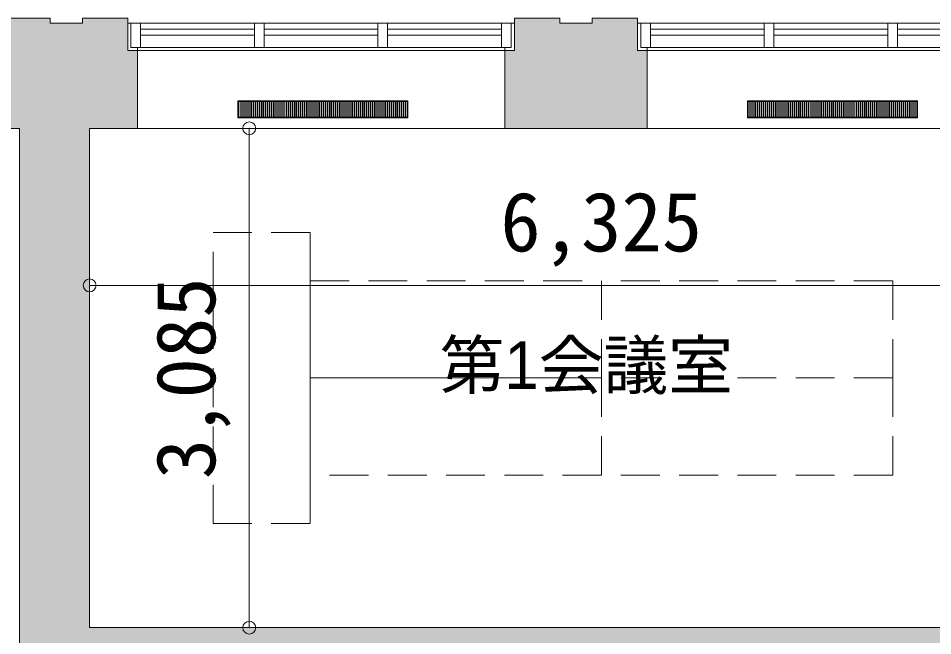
# Model space of a CAD drawing. Units: millimetres at full size, sheet at 1:200; details may follow other scales. Extents: x -41541 to 42058, y -39868 to 8614.
# Drawn here: x 10588 to 16238, y 4799 to 8614 of the extents above; entities that cross this region are included whole.
import ezdxf
from ezdxf.enums import TextEntityAlignment as Align

# ---------------------------------------------------------------- set-up
doc = ezdxf.new("R2010")
doc.units = ezdxf.units.MM
doc.header["$LTSCALE"] = 200
doc.header["$PDMODE"] = 32
doc.header["$PDSIZE"] = 80
doc.linetypes.add('DASHED1', pattern=[1.8, 1.2, -0.6])
for name, color, linetype, lineweight in [('0-1_躯体', 7, 'Continuous', 9), ('0-2_建具', 7, 'Continuous', 9), ('0-3_仕上', 7, 'Continuous', 9), ('0-6_寸法', 4, 'Continuous', 5), ('0-8_備品', 7, 'Continuous', 9)]:
    doc.layers.add(name, color=color, linetype=linetype, lineweight=lineweight)
doc.layers.add('0-4_室名', color=7, linetype='Continuous')
doc.styles.add('ＭＳ ゴシック', font='')
doc.styles.add('ＭＳ Ｐゴシック', font='')
doc.styles.get('ＭＳ ゴシック').set_extended_font_data('MS Gothic')
doc.styles.get('ＭＳ Ｐゴシック').set_extended_font_data('MS PGothic')

msp = doc.modelspace()

# ---------------------------------------------------------------- linework, layer by layer
at = {"layer": '0-1_躯体'}
for p, q in [((10503.9, 8613.8), (10783.9, 8613.8)), ((10983.9, 8613.8), (11263.9, 8613.8)), ((10983.9, 8613.8), (10983.9, 8583.8)), ((11263.9, 8413.8), (11263.9, 8613.8)), ((13653.9, 8613.8), (13933.9, 8613.8)), ((13653.9, 8613.8), (13653.9, 8413.8)), ((14133.9, 8613.8), (14413.9, 8613.8)), ((14133.9, 8613.8), (14133.9, 8583.8)), ((14413.9, 8613.8), (14413.9, 8413.8)), ((13653.9, 8413.8), (11263.9, 8413.8)), ((11323.9, 7933.8), (11323.9, 8413.8)), ((13593.9, 7933.8), (13593.9, 8413.8)), ((14413.9, 8413.8), (16803.9, 8413.8)), ((14473.9, 7933.8), (14473.9, 8413.8)), ((10443.9, 7933.8), (10595.4, 7933.8)), ((10595.4, -7686.2), (10595.4, 7933.8)), ((16909.4, 7933.8), (11028.9, 7933.8)), ((11028.9, 7933.8), (11028.9, 4848.8)), ((14473.9, 7933.8), (13593.9, 7933.8)), ((17353.9, 4848.8), (11028.9, 4848.8))]:
    msp.add_line(p, q, dxfattribs=at)
for points in [[(10783.9, 8613.8), (10783.9, 8583.8), (10983.9, 8583.8)], [(13933.9, 8613.8), (13933.9, 8583.8), (14133.9, 8583.8)]]:
    msp.add_lwpolyline(points, dxfattribs=at)
at = {"layer": '0-1_躯体', "color": 9}
for points in [[(10503.9, 8613.8), (10503.9, 8583.8), (10783.9, 8613.8), (10783.9, 8583.8)], [(11263.9, 8613.8), (10983.9, 8613.8), (11263.9, 8583.8), (10983.9, 8583.8)], [(13653.9, 8613.8), (13653.9, 8583.8), (13933.9, 8613.8), (13933.9, 8583.8)], [(14413.9, 8613.8), (14133.9, 8613.8), (14413.9, 8583.8), (14133.9, 8583.8)], [(10503.9, 8583.8), (10503.9, 8413.8), (11263.9, 8583.8), (11263.9, 8413.8)], [(13653.9, 8583.8), (13653.9, 8413.8), (14413.9, 8583.8), (14413.9, 8413.8)], [(11323.9, 8413.8), (10443.9, 8413.8), (11323.9, 7933.8), (10443.9, 7933.8)], [(14473.9, 8413.8), (13593.9, 8413.8), (14473.9, 7933.8), (13593.9, 7933.8)], [(10595.4, 7933.8), (10595.4, 1653.8), (10828.9, 7933.8), (10828.9, 1653.8)], [(11028.9, 7933.8), (10721.7, 7933.8), (11028.9, 1892.7), (10721.7, 1892.7)], [(11028.9, 4848.8), (11028.9, 4583.8), (17353.9, 4848.8), (17353.9, 4583.8)]]:
    msp.add_solid(points, dxfattribs=at)
at = {"layer": '0-2_建具'}
for p, q in [((11263.9, 8413.8), (11263.9, 8583.8)), ((13618.6, 8583.8), (11263.9, 8583.8)), ((11283.9, 8583.8), (11283.9, 8433.8)), ((11343.9, 8583.8), (11343.9, 8433.8)), ((11343.9, 8546.3), (12046.9, 8546.3)), ((12046.9, 8583.8), (12046.9, 8433.8)), ((12106.9, 8583.8), (12106.9, 8433.8)), ((12810.2, 8546.3), (12106.9, 8546.3)), ((12810.2, 8583.8), (12810.2, 8433.8)), ((12870.2, 8583.8), (12870.2, 8433.8)), ((13573.9, 8546.3), (12870.2, 8546.3)), ((13573.9, 8583.8), (13573.9, 8433.8)), ((13618.6, 8583.8), (13653.8, 8583.8)), ((13633.9, 8583.8), (13633.9, 8433.8)), ((13653.8, 8413.8), (13653.8, 8583.8)), ((14413.9, 8413.8), (14413.9, 8583.8)), ((16768.6, 8583.8), (14413.9, 8583.8)), ((14433.9, 8583.8), (14433.9, 8433.8)), ((14493.9, 8583.8), (14493.9, 8433.8)), ((14493.9, 8546.3), (15196.9, 8546.3)), ((15196.9, 8583.8), (15196.9, 8433.8)), ((15256.9, 8583.8), (15256.9, 8433.8)), ((15960.2, 8546.3), (15256.9, 8546.3)), ((15960.2, 8583.8), (15960.2, 8433.8)), ((16020.2, 8583.8), (16020.2, 8433.8)), ((16723.9, 8546.3), (16020.2, 8546.3)), ((11343.9, 8508.8), (12046.9, 8508.8)), ((12810.2, 8508.8), (12106.9, 8508.8)), ((13573.9, 8508.8), (12870.2, 8508.8)), ((14493.9, 8508.8), (15196.9, 8508.8)), ((15960.2, 8508.8), (15256.9, 8508.8)), ((16723.9, 8508.8), (16020.2, 8508.8)), ((11283.9, 8433.8), (13633.9, 8433.8)), ((11323.9, 8433.8), (11323.9, 8413.8)), ((13593.9, 8413.8), (13593.9, 8433.8)), ((14433.9, 8433.8), (16783.9, 8433.8)), ((14473.9, 8433.8), (14473.9, 8413.8)), ((11263.9, 8413.8), (11323.9, 8413.8)), ((13653.8, 8413.8), (11283.9, 8413.8)), ((14413.9, 8413.8), (14473.9, 8413.8)), ((16803.8, 8413.8), (14433.9, 8413.8))]:
    msp.add_line(p, q, dxfattribs=at)
at = {"layer": '0-3_仕上'}
for p, q in [((11943.9, 7998.8), (11943.9, 8103.8)), ((12993.9, 8103.8), (11943.9, 8103.8)), ((11945.9, 8000.8), (11945.9, 8101.8)), ((12991.9, 8101.8), (11945.9, 8101.8)), ((11947.9, 8002.8), (11947.9, 8099.8)), ((12989.9, 8099.8), (11947.9, 8099.8)), ((11957.9, 8002.8), (11957.9, 8099.8)), ((11959.9, 8002.8), (11959.9, 8099.8)), ((11969.9, 8002.8), (11969.9, 8099.8)), ((11971.9, 8002.8), (11971.9, 8099.8)), ((11981.9, 8002.8), (11981.9, 8099.8)), ((11983.9, 8002.8), (11983.9, 8099.8)), ((11993.9, 8002.8), (11993.9, 8099.8)), ((11995.9, 8002.8), (11995.9, 8099.8)), ((12005.9, 8002.8), (12005.9, 8099.8)), ((12007.9, 8002.8), (12007.9, 8099.8)), ((12017.9, 8002.8), (12017.9, 8099.8)), ((12019.9, 8002.8), (12019.9, 8099.8)), ((12029.9, 8002.8), (12029.9, 8099.8)), ((12031.9, 8002.8), (12031.9, 8099.8)), ((12041.9, 8002.8), (12041.9, 8099.8)), ((12043.9, 8002.8), (12043.9, 8099.8)), ((12053.9, 8002.8), (12053.9, 8099.8)), ((12055.9, 8002.8), (12055.9, 8099.8)), ((12065.9, 8002.8), (12065.9, 8099.8)), ((12067.9, 8002.8), (12067.9, 8099.8)), ((12077.9, 8002.8), (12077.9, 8099.8)), ((12079.9, 8002.8), (12079.9, 8099.8)), ((12089.9, 8002.8), (12089.9, 8099.8)), ((12091.9, 8002.8), (12091.9, 8099.8)), ((12101.9, 8002.8), (12101.9, 8099.8)), ((12103.9, 8002.8), (12103.9, 8099.8)), ((12113.9, 8002.8), (12113.9, 8099.8)), ((12115.9, 8002.8), (12115.9, 8099.8)), ((12125.9, 8002.8), (12125.9, 8099.8)), ((12127.9, 8002.8), (12127.9, 8099.8)), ((12137.9, 8002.8), (12137.9, 8099.8)), ((12139.9, 8002.8), (12139.9, 8099.8)), ((12149.9, 8002.8), (12149.9, 8099.8)), ((12151.9, 8002.8), (12151.9, 8099.8)), ((12161.9, 8002.8), (12161.9, 8099.8)), ((12163.9, 8002.8), (12163.9, 8099.8)), ((12173.9, 8002.8), (12173.9, 8099.8)), ((12175.9, 8002.8), (12175.9, 8099.8)), ((12185.9, 8002.8), (12185.9, 8099.8)), ((12187.9, 8002.8), (12187.9, 8099.8)), ((12197.9, 8002.8), (12197.9, 8099.8)), ((12199.9, 8002.8), (12199.9, 8099.8)), ((12209.9, 8002.8), (12209.9, 8099.8)), ((12211.9, 8002.8), (12211.9, 8099.8)), ((12221.9, 8002.8), (12221.9, 8099.8)), ((12223.9, 8002.8), (12223.9, 8099.8)), ((12233.9, 8002.8), (12233.9, 8099.8)), ((12235.9, 8002.8), (12235.9, 8099.8)), ((12245.9, 8002.8), (12245.9, 8099.8)), ((12247.9, 8002.8), (12247.9, 8099.8)), ((12257.9, 8002.8), (12257.9, 8099.8)), ((12259.9, 8002.8), (12259.9, 8099.8)), ((12269.9, 8002.8), (12269.9, 8099.8)), ((12271.9, 8002.8), (12271.9, 8099.8)), ((12281.9, 8002.8), (12281.9, 8099.8)), ((12283.9, 8002.8), (12283.9, 8099.8)), ((12293.9, 8002.8), (12293.9, 8099.8)), ((12295.9, 8002.8), (12295.9, 8099.8)), ((12305.9, 8002.8), (12305.9, 8099.8)), ((12307.9, 8002.8), (12307.9, 8099.8)), ((12317.9, 8002.8), (12317.9, 8099.8)), ((12319.9, 8002.8), (12319.9, 8099.8)), ((12329.9, 8002.8), (12329.9, 8099.8)), ((12331.9, 8002.8), (12331.9, 8099.8)), ((12341.9, 8002.8), (12341.9, 8099.8)), ((12343.9, 8002.8), (12343.9, 8099.8)), ((12353.9, 8002.8), (12353.9, 8099.8)), ((12355.9, 8002.8), (12355.9, 8099.8)), ((12365.9, 8002.8), (12365.9, 8099.8)), ((12367.9, 8002.8), (12367.9, 8099.8)), ((12377.9, 8002.8), (12377.9, 8099.8)), ((12379.9, 8002.8), (12379.9, 8099.8)), ((12389.9, 8002.8), (12389.9, 8099.8)), ((12391.9, 8002.8), (12391.9, 8099.8)), ((12401.9, 8002.8), (12401.9, 8099.8)), ((12403.9, 8002.8), (12403.9, 8099.8)), ((12413.9, 8002.8), (12413.9, 8099.8)), ((12415.9, 8002.8), (12415.9, 8099.8)), ((12425.9, 8002.8), (12425.9, 8099.8)), ((12427.9, 8002.8), (12427.9, 8099.8)), ((12437.9, 8002.8), (12437.9, 8099.8)), ((12439.9, 8002.8), (12439.9, 8099.8)), ((12449.9, 8002.8), (12449.9, 8099.8)), ((12451.9, 8002.8), (12451.9, 8099.8)), ((12461.9, 8002.8), (12461.9, 8099.8)), ((12463.9, 8002.8), (12463.9, 8099.8)), ((12473.9, 8002.8), (12473.9, 8099.8)), ((12475.9, 8002.8), (12475.9, 8099.8)), ((12485.9, 8002.8), (12485.9, 8099.8)), ((12487.9, 8002.8), (12487.9, 8099.8)), ((12497.9, 8002.8), (12497.9, 8099.8)), ((12499.9, 8002.8), (12499.9, 8099.8)), ((12509.9, 8002.8), (12509.9, 8099.8)), ((12511.9, 8002.8), (12511.9, 8099.8)), ((12521.9, 8002.8), (12521.9, 8099.8)), ((12523.9, 8002.8), (12523.9, 8099.8)), ((12533.9, 8002.8), (12533.9, 8099.8)), ((12535.9, 8002.8), (12535.9, 8099.8)), ((12545.9, 8002.8), (12545.9, 8099.8)), ((12547.9, 8002.8), (12547.9, 8099.8)), ((12557.9, 8002.8), (12557.9, 8099.8)), ((12559.9, 8002.8), (12559.9, 8099.8)), ((12569.9, 8002.8), (12569.9, 8099.8)), ((12571.9, 8002.8), (12571.9, 8099.8)), ((12581.9, 8002.8), (12581.9, 8099.8)), ((12583.9, 8002.8), (12583.9, 8099.8)), ((12593.9, 8002.8), (12593.9, 8099.8)), ((12595.9, 8002.8), (12595.9, 8099.8)), ((12605.9, 8002.8), (12605.9, 8099.8)), ((12607.9, 8002.8), (12607.9, 8099.8)), ((12617.9, 8002.8), (12617.9, 8099.8)), ((12619.9, 8002.8), (12619.9, 8099.8)), ((12629.9, 8002.8), (12629.9, 8099.8)), ((12631.9, 8002.8), (12631.9, 8099.8)), ((12641.9, 8002.8), (12641.9, 8099.8)), ((12643.9, 8002.8), (12643.9, 8099.8)), ((12653.9, 8002.8), (12653.9, 8099.8)), ((12655.9, 8002.8), (12655.9, 8099.8)), ((12665.9, 8002.8), (12665.9, 8099.8)), ((12667.9, 8002.8), (12667.9, 8099.8)), ((12677.9, 8002.8), (12677.9, 8099.8)), ((12679.9, 8002.8), (12679.9, 8099.8)), ((12689.9, 8002.8), (12689.9, 8099.8)), ((12691.9, 8002.8), (12691.9, 8099.8)), ((12701.9, 8002.8), (12701.9, 8099.8)), ((12703.9, 8002.8), (12703.9, 8099.8)), ((12713.9, 8002.8), (12713.9, 8099.8)), ((12715.9, 8002.8), (12715.9, 8099.8)), ((12725.9, 8002.8), (12725.9, 8099.8)), ((12727.9, 8002.8), (12727.9, 8099.8)), ((12737.9, 8002.8), (12737.9, 8099.8)), ((12739.9, 8002.8), (12739.9, 8099.8)), ((12749.9, 8002.8), (12749.9, 8099.8)), ((12751.9, 8002.8), (12751.9, 8099.8)), ((12761.9, 8002.8), (12761.9, 8099.8)), ((12763.9, 8002.8), (12763.9, 8099.8)), ((12773.9, 8002.8), (12773.9, 8099.8)), ((12775.9, 8002.8), (12775.9, 8099.8)), ((12785.9, 8002.8), (12785.9, 8099.8)), ((12787.9, 8002.8), (12787.9, 8099.8)), ((12797.9, 8002.8), (12797.9, 8099.8)), ((12799.9, 8002.8), (12799.9, 8099.8)), ((12809.9, 8002.8), (12809.9, 8099.8)), ((12811.9, 8002.8), (12811.9, 8099.8)), ((12821.9, 8002.8), (12821.9, 8099.8)), ((12823.9, 8002.8), (12823.9, 8099.8)), ((12833.9, 8002.8), (12833.9, 8099.8)), ((12835.9, 8002.8), (12835.9, 8099.8)), ((12845.9, 8002.8), (12845.9, 8099.8)), ((12847.9, 8002.8), (12847.9, 8099.8)), ((12857.9, 8002.8), (12857.9, 8099.8)), ((12859.9, 8002.8), (12859.9, 8099.8)), ((12869.9, 8002.8), (12869.9, 8099.8)), ((12871.9, 8002.8), (12871.9, 8099.8)), ((12881.9, 8002.8), (12881.9, 8099.8)), ((12883.9, 8002.8), (12883.9, 8099.8)), ((12893.9, 8002.8), (12893.9, 8099.8)), ((12895.9, 8002.8), (12895.9, 8099.8)), ((12905.9, 8002.8), (12905.9, 8099.8)), ((12907.9, 8002.8), (12907.9, 8099.8)), ((12917.9, 8002.8), (12917.9, 8099.8)), ((12919.9, 8002.8), (12919.9, 8099.8)), ((12929.9, 8002.8), (12929.9, 8099.8)), ((12931.9, 8002.8), (12931.9, 8099.8)), ((12941.9, 8002.8), (12941.9, 8099.8)), ((12943.9, 8002.8), (12943.9, 8099.8)), ((12953.9, 8002.8), (12953.9, 8099.8)), ((12955.9, 8002.8), (12955.9, 8099.8)), ((12965.9, 8002.8), (12965.9, 8099.8)), ((12967.9, 8002.8), (12967.9, 8099.8)), ((12977.9, 8002.8), (12977.9, 8099.8)), ((12979.9, 8002.8), (12979.9, 8099.8)), ((12989.9, 8002.8), (12989.9, 8099.8)), ((12991.9, 8000.8), (12991.9, 8101.8)), ((12993.9, 7998.8), (12993.9, 8103.8)), ((15093.9, 7998.8), (15093.9, 8103.8)), ((16143.9, 8103.8), (15093.9, 8103.8)), ((15095.9, 8000.8), (15095.9, 8101.8)), ((16141.9, 8101.8), (15095.9, 8101.8)), ((15097.9, 8002.8), (15097.9, 8099.8)), ((16139.9, 8099.8), (15097.9, 8099.8)), ((15107.9, 8002.8), (15107.9, 8099.8)), ((15109.9, 8002.8), (15109.9, 8099.8)), ((15119.9, 8002.8), (15119.9, 8099.8)), ((15121.9, 8002.8), (15121.9, 8099.8)), ((15131.9, 8002.8), (15131.9, 8099.8)), ((15133.9, 8002.8), (15133.9, 8099.8)), ((15143.9, 8002.8), (15143.9, 8099.8)), ((15145.9, 8002.8), (15145.9, 8099.8)), ((15155.9, 8002.8), (15155.9, 8099.8)), ((15157.9, 8002.8), (15157.9, 8099.8)), ((15167.9, 8002.8), (15167.9, 8099.8)), ((15169.9, 8002.8), (15169.9, 8099.8)), ((15179.9, 8002.8), (15179.9, 8099.8)), ((15181.9, 8002.8), (15181.9, 8099.8)), ((15191.9, 8002.8), (15191.9, 8099.8)), ((15193.9, 8002.8), (15193.9, 8099.8)), ((15203.9, 8002.8), (15203.9, 8099.8)), ((15205.9, 8002.8), (15205.9, 8099.8)), ((15215.9, 8002.8), (15215.9, 8099.8)), ((15217.9, 8002.8), (15217.9, 8099.8)), ((15227.9, 8002.8), (15227.9, 8099.8)), ((15229.9, 8002.8), (15229.9, 8099.8)), ((15239.9, 8002.8), (15239.9, 8099.8)), ((15241.9, 8002.8), (15241.9, 8099.8)), ((15251.9, 8002.8), (15251.9, 8099.8)), ((15253.9, 8002.8), (15253.9, 8099.8)), ((15263.9, 8002.8), (15263.9, 8099.8)), ((15265.9, 8002.8), (15265.9, 8099.8)), ((15275.9, 8002.8), (15275.9, 8099.8)), ((15277.9, 8002.8), (15277.9, 8099.8)), ((15287.9, 8002.8), (15287.9, 8099.8)), ((15289.9, 8002.8), (15289.9, 8099.8)), ((15299.9, 8002.8), (15299.9, 8099.8)), ((15301.9, 8002.8), (15301.9, 8099.8)), ((15311.9, 8002.8), (15311.9, 8099.8)), ((15313.9, 8002.8), (15313.9, 8099.8)), ((15323.9, 8002.8), (15323.9, 8099.8)), ((15325.9, 8002.8), (15325.9, 8099.8)), ((15335.9, 8002.8), (15335.9, 8099.8)), ((15337.9, 8002.8), (15337.9, 8099.8)), ((15347.9, 8002.8), (15347.9, 8099.8)), ((15349.9, 8002.8), (15349.9, 8099.8)), ((15359.9, 8002.8), (15359.9, 8099.8)), ((15361.9, 8002.8), (15361.9, 8099.8)), ((15371.9, 8002.8), (15371.9, 8099.8)), ((15373.9, 8002.8), (15373.9, 8099.8)), ((15383.9, 8002.8), (15383.9, 8099.8)), ((15385.9, 8002.8), (15385.9, 8099.8)), ((15395.9, 8002.8), (15395.9, 8099.8)), ((15397.9, 8002.8), (15397.9, 8099.8)), ((15407.9, 8002.8), (15407.9, 8099.8)), ((15409.9, 8002.8), (15409.9, 8099.8)), ((15419.9, 8002.8), (15419.9, 8099.8)), ((15421.9, 8002.8), (15421.9, 8099.8)), ((15431.9, 8002.8), (15431.9, 8099.8)), ((15433.9, 8002.8), (15433.9, 8099.8)), ((15443.9, 8002.8), (15443.9, 8099.8)), ((15445.9, 8002.8), (15445.9, 8099.8)), ((15455.9, 8002.8), (15455.9, 8099.8)), ((15457.9, 8002.8), (15457.9, 8099.8)), ((15467.9, 8002.8), (15467.9, 8099.8)), ((15469.9, 8002.8), (15469.9, 8099.8)), ((15479.9, 8002.8), (15479.9, 8099.8)), ((15481.9, 8002.8), (15481.9, 8099.8)), ((15491.9, 8002.8), (15491.9, 8099.8)), ((15493.9, 8002.8), (15493.9, 8099.8)), ((15503.9, 8002.8), (15503.9, 8099.8)), ((15505.9, 8002.8), (15505.9, 8099.8)), ((15515.9, 8002.8), (15515.9, 8099.8)), ((15517.9, 8002.8), (15517.9, 8099.8)), ((15527.9, 8002.8), (15527.9, 8099.8)), ((15529.9, 8002.8), (15529.9, 8099.8)), ((15539.9, 8002.8), (15539.9, 8099.8)), ((15541.9, 8002.8), (15541.9, 8099.8)), ((15551.9, 8002.8), (15551.9, 8099.8)), ((15553.9, 8002.8), (15553.9, 8099.8)), ((15563.9, 8002.8), (15563.9, 8099.8)), ((15565.9, 8002.8), (15565.9, 8099.8)), ((15575.9, 8002.8), (15575.9, 8099.8)), ((15577.9, 8002.8), (15577.9, 8099.8)), ((15587.9, 8002.8), (15587.9, 8099.8)), ((15589.9, 8002.8), (15589.9, 8099.8)), ((15599.9, 8002.8), (15599.9, 8099.8)), ((15601.9, 8002.8), (15601.9, 8099.8)), ((15611.9, 8002.8), (15611.9, 8099.8)), ((15613.9, 8002.8), (15613.9, 8099.8)), ((15623.9, 8002.8), (15623.9, 8099.8)), ((15625.9, 8002.8), (15625.9, 8099.8)), ((15635.9, 8002.8), (15635.9, 8099.8)), ((15637.9, 8002.8), (15637.9, 8099.8)), ((15647.9, 8002.8), (15647.9, 8099.8)), ((15649.9, 8002.8), (15649.9, 8099.8)), ((15659.9, 8002.8), (15659.9, 8099.8)), ((15661.9, 8002.8), (15661.9, 8099.8)), ((15671.9, 8002.8), (15671.9, 8099.8)), ((15673.9, 8002.8), (15673.9, 8099.8)), ((15683.9, 8002.8), (15683.9, 8099.8)), ((15685.9, 8002.8), (15685.9, 8099.8)), ((15695.9, 8002.8), (15695.9, 8099.8)), ((15697.9, 8002.8), (15697.9, 8099.8)), ((15707.9, 8002.8), (15707.9, 8099.8)), ((15709.9, 8002.8), (15709.9, 8099.8)), ((15719.9, 8002.8), (15719.9, 8099.8)), ((15721.9, 8002.8), (15721.9, 8099.8)), ((15731.9, 8002.8), (15731.9, 8099.8)), ((15733.9, 8002.8), (15733.9, 8099.8)), ((15743.9, 8002.8), (15743.9, 8099.8)), ((15745.9, 8002.8), (15745.9, 8099.8)), ((15755.9, 8002.8), (15755.9, 8099.8)), ((15757.9, 8002.8), (15757.9, 8099.8)), ((15767.9, 8002.8), (15767.9, 8099.8)), ((15769.9, 8002.8), (15769.9, 8099.8)), ((15779.9, 8002.8), (15779.9, 8099.8)), ((15781.9, 8002.8), (15781.9, 8099.8)), ((15791.9, 8002.8), (15791.9, 8099.8)), ((15793.9, 8002.8), (15793.9, 8099.8)), ((15803.9, 8002.8), (15803.9, 8099.8)), ((15805.9, 8002.8), (15805.9, 8099.8)), ((15815.9, 8002.8), (15815.9, 8099.8)), ((15817.9, 8002.8), (15817.9, 8099.8)), ((15827.9, 8002.8), (15827.9, 8099.8)), ((15829.9, 8002.8), (15829.9, 8099.8)), ((15839.9, 8002.8), (15839.9, 8099.8)), ((15841.9, 8002.8), (15841.9, 8099.8)), ((15851.9, 8002.8), (15851.9, 8099.8)), ((15853.9, 8002.8), (15853.9, 8099.8)), ((15863.9, 8002.8), (15863.9, 8099.8)), ((15865.9, 8002.8), (15865.9, 8099.8)), ((15875.9, 8002.8), (15875.9, 8099.8)), ((15877.9, 8002.8), (15877.9, 8099.8)), ((15887.9, 8002.8), (15887.9, 8099.8)), ((15889.9, 8002.8), (15889.9, 8099.8)), ((15899.9, 8002.8), (15899.9, 8099.8)), ((15901.9, 8002.8), (15901.9, 8099.8)), ((15911.9, 8002.8), (15911.9, 8099.8)), ((15913.9, 8002.8), (15913.9, 8099.8)), ((15923.9, 8002.8), (15923.9, 8099.8)), ((15925.9, 8002.8), (15925.9, 8099.8)), ((15935.9, 8002.8), (15935.9, 8099.8)), ((15937.9, 8002.8), (15937.9, 8099.8)), ((15947.9, 8002.8), (15947.9, 8099.8)), ((15949.9, 8002.8), (15949.9, 8099.8)), ((15959.9, 8002.8), (15959.9, 8099.8)), ((15961.9, 8002.8), (15961.9, 8099.8)), ((15971.9, 8002.8), (15971.9, 8099.8)), ((15973.9, 8002.8), (15973.9, 8099.8)), ((15983.9, 8002.8), (15983.9, 8099.8)), ((15985.9, 8002.8), (15985.9, 8099.8)), ((15995.9, 8002.8), (15995.9, 8099.8)), ((15997.9, 8002.8), (15997.9, 8099.8)), ((16007.9, 8002.8), (16007.9, 8099.8)), ((16009.9, 8002.8), (16009.9, 8099.8)), ((16019.9, 8002.8), (16019.9, 8099.8)), ((16021.9, 8002.8), (16021.9, 8099.8)), ((16031.9, 8002.8), (16031.9, 8099.8)), ((16033.9, 8002.8), (16033.9, 8099.8)), ((16043.9, 8002.8), (16043.9, 8099.8)), ((16045.9, 8002.8), (16045.9, 8099.8)), ((16055.9, 8002.8), (16055.9, 8099.8)), ((16057.9, 8002.8), (16057.9, 8099.8)), ((16067.9, 8002.8), (16067.9, 8099.8)), ((16069.9, 8002.8), (16069.9, 8099.8)), ((16079.9, 8002.8), (16079.9, 8099.8)), ((16081.9, 8002.8), (16081.9, 8099.8)), ((16091.9, 8002.8), (16091.9, 8099.8)), ((16093.9, 8002.8), (16093.9, 8099.8)), ((16103.9, 8002.8), (16103.9, 8099.8)), ((16105.9, 8002.8), (16105.9, 8099.8)), ((16115.9, 8002.8), (16115.9, 8099.8)), ((16117.9, 8002.8), (16117.9, 8099.8)), ((16127.9, 8002.8), (16127.9, 8099.8)), ((16129.9, 8002.8), (16129.9, 8099.8)), ((16139.9, 8002.8), (16139.9, 8099.8)), ((16141.9, 8000.8), (16141.9, 8101.8)), ((16143.9, 7998.8), (16143.9, 8103.8)), ((12993.9, 7998.8), (11943.9, 7998.8)), ((12991.9, 8000.8), (11945.9, 8000.8)), ((12989.9, 8002.8), (11947.9, 8002.8)), ((16143.9, 7998.8), (15093.9, 7998.8)), ((16141.9, 8000.8), (15095.9, 8000.8)), ((16139.9, 8002.8), (15097.9, 8002.8))]:
    msp.add_line(p, q, dxfattribs=at)
at = {"layer": '0-6_寸法'}
for p, q in [((12015.2, 7933.8), (11863, 7933.8)), ((12015.2, 7933.8), (12015.2, 4848.8)), ((11028.9, 6963.4), (11028.9, 7018.5)), ((11028.9, 6963.4), (17353.9, 6963.4)), ((12015.2, 4848.8), (11863, 4848.8))]:
    msp.add_line(p, q, dxfattribs=at)
for p in [(12015.2, 7933.8), (11028.9, 6963.4), (12015.2, 4848.8)]:
    msp.add_point(p, dxfattribs=at)
at = {"layer": '0-8_備品', "color": 2, "linetype": 'DASHED1', "lineweight": 5}
for p, q in [((12391.4, 7291.3), (11791.4, 7291.3)), ((11791.4, 5491.3), (11791.4, 7291.3)), ((12391.4, 5491.3), (12391.4, 7291.3)), ((12391.4, 6991.3), (14191.4, 6991.3)), ((12391.4, 6391.3), (12391.4, 6991.3)), ((12391.4, 6391.3), (12391.4, 6991.3)), ((14191.4, 6391.3), (14191.4, 6991.3)), ((14191.4, 6991.3), (14191.4, 6391.3)), ((15991.4, 6991.3), (14191.4, 6991.3)), ((15991.4, 6991.3), (15991.4, 6391.3)), ((15991.4, 6991.3), (15991.4, 6391.3)), ((12391.4, 6391.3), (14191.4, 6391.3)), ((12391.4, 6391.3), (12391.4, 5791.3)), ((14191.4, 6391.3), (12391.4, 6391.3)), ((15991.4, 6391.3), (14191.4, 6391.3)), ((14191.4, 6391.3), (14191.4, 5791.3)), ((15991.4, 6391.3), (14191.4, 6391.3)), ((14191.4, 6391.3), (14191.4, 5791.3)), ((14191.4, 6391.3), (14191.4, 5791.3)), ((15991.4, 6391.3), (15991.4, 5791.3)), ((15991.4, 6391.3), (15991.4, 5791.3)), ((14191.4, 5791.3), (12391.4, 5791.3)), ((15991.4, 5791.3), (14191.4, 5791.3)), ((12391.4, 5491.3), (11791.4, 5491.3)), ((12391.4, 5491.3), (11791.4, 5491.3))]:
    msp.add_line(p, q, dxfattribs=at)
msp.add_lwpolyline([(11791.4, 7291.3), (12391.4, 7291.3), (12391.4, 5491.3)], dxfattribs=at)

# ---------------------------------------------------------------- texts
at = {"layer": '0-4_室名', "style": 'ＭＳ Ｐゴシック'}
msp.add_text('第1会議室', height=293.3, dxfattribs=at).set_placement((13190.7, 6236.3), align=Align.BOTTOM_LEFT)
at = {"layer": '0-6_寸法', "style": 'ＭＳ ゴシック'}
msp.add_text('6,325', height=366.6, dxfattribs=at).set_placement((13566.4, 7063.4), align=Align.BOTTOM_LEFT)
msp.add_text('3,085', height=366.6, rotation=90, dxfattribs=at).set_placement((11915.2, 5766.3), align=Align.BOTTOM_LEFT)

doc.saveas('drawing.dxf')
